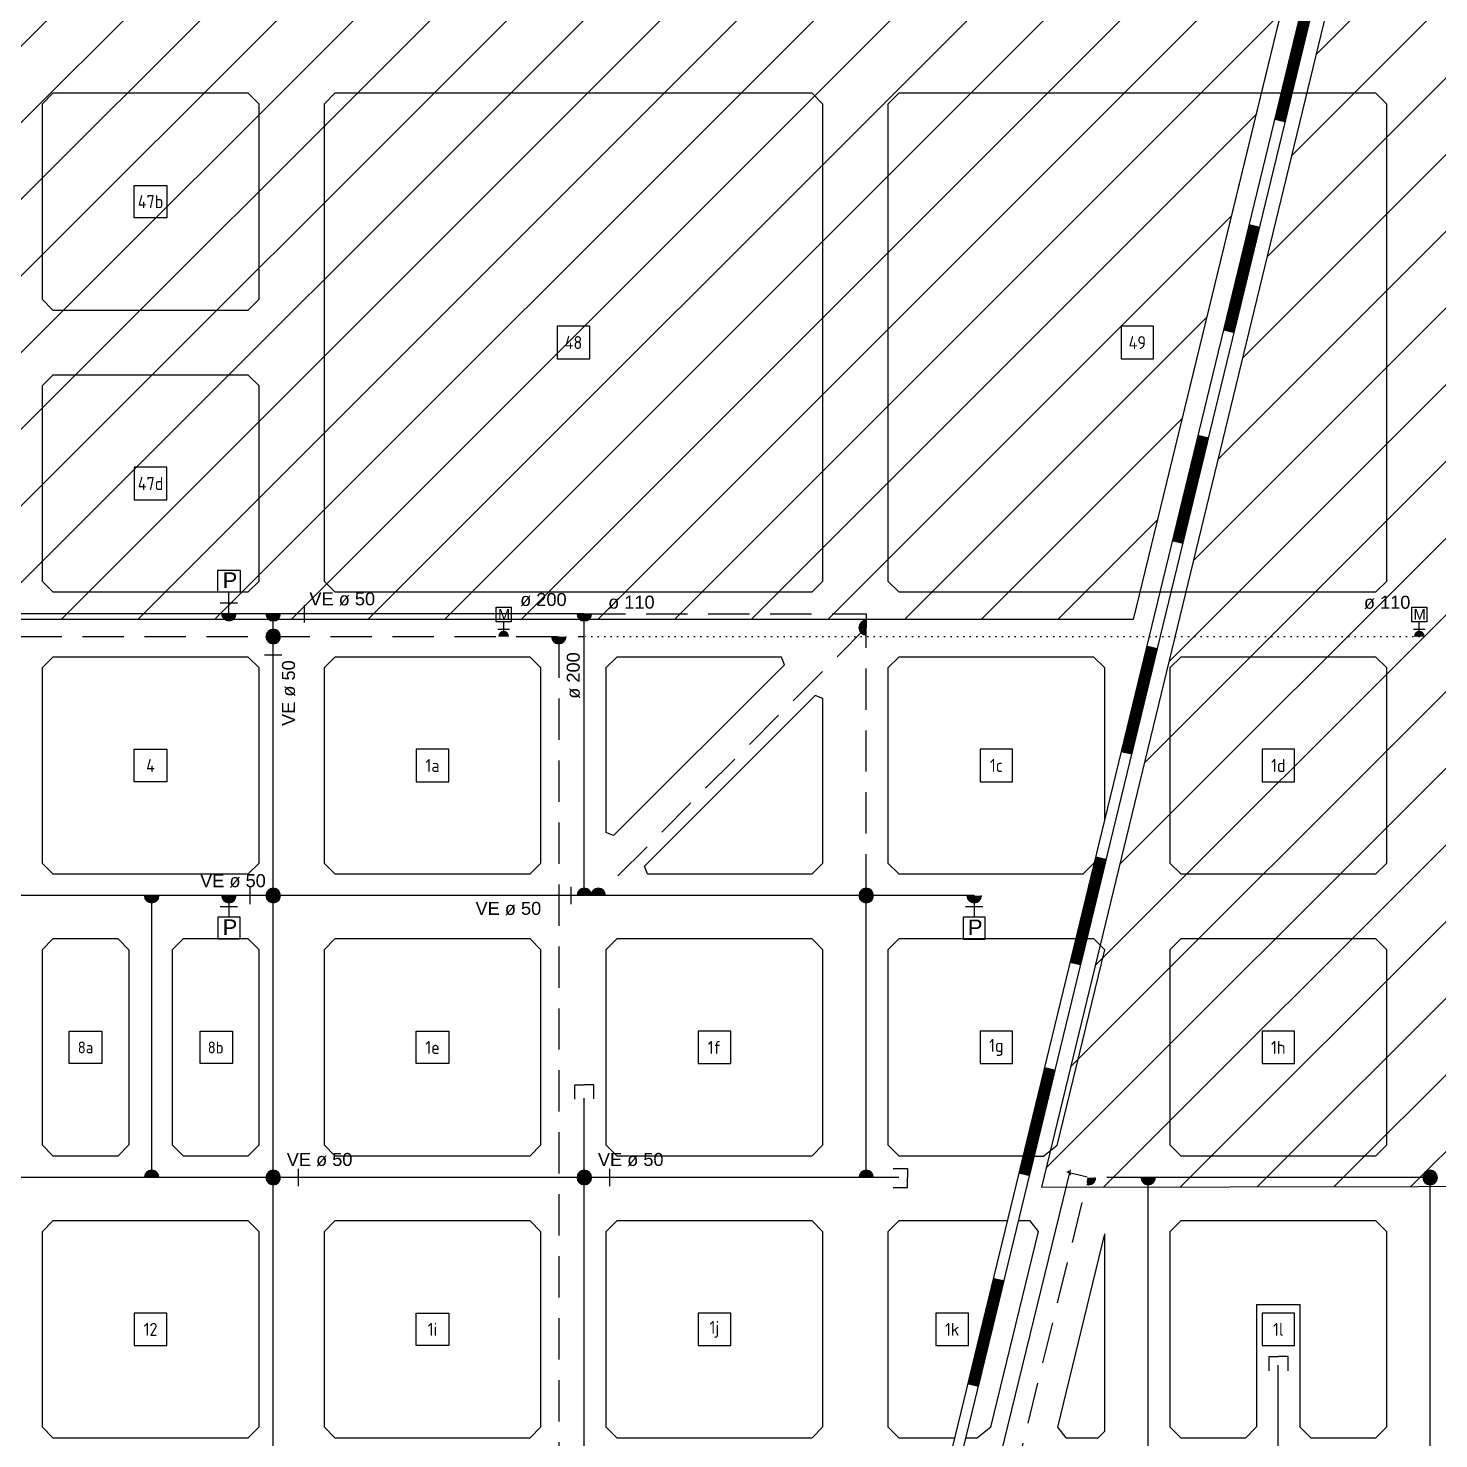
# Model space of a CAD drawing. Extents: x -48 to 13651, y -112 to 3468.
# Drawn here: x 11350 to 12001, y 2149 to 2799 of the extents above; entities that cross this region are included whole.
import ezdxf
from ezdxf.enums import TextEntityAlignment as Align

# ---------------------------------------------------------------- set-up
doc = ezdxf.new("R2010")
doc.units = 0
doc.header["$LTSCALE"] = 6
doc.header["$MEASUREMENT"] = 0
doc.linetypes.add('DOT2', pattern=[3.175, 0, -3.175])
doc.linetypes.add('HIDDEN2', pattern=[4.7625, 3.175, -1.5875])
doc.layers.get('0').update_dxf_attribs({"linetype": 'CONTINUOUS'})
doc.layers.get('DEFPOINTS').update_dxf_attribs({"linetype": 'CONTINUOUS'})
for name, color, linetype in [('01', 1, 'CONTINUOUS'), ('02', 2, 'CONTINUOUS'), ('AMPLIACIONES', 2, 'CONTINUOUS'), ('Caño 110mm', 170, 'CONTINUOUS'), ('Caño 50mm', 1, 'CONTINUOUS'), ('Caño200mm', 6, 'CONTINUOUS'), ('llaves', 3, 'CONTINUOUS'), ('MANZANAS', 7, 'CONTINUOUS'), ('NOMENCLATURA CAÑOS', 3, 'CONTINUOUS'), ('NUMERO-MANZANA', 4, 'CONTINUOUS'), ('RED', 200, 'CONTINUOUS'), ('RED SEC', 150, 'CONTINUOUS'), ('sectores nuevos', 252, 'CONTINUOUS')]:
    doc.layers.add(name, color=color, linetype=linetype)
doc.styles.add('ABADIMTCONDE', font='isocp.shx')
doc.styles.add('DATOS', font='arial.ttf')
doc.styles.add('GEOSLAB703LTBT', font='isocp.shx', dxfattribs={"width": 0.9, "height": 8})
doc.dimstyles.new('COTA02', dxfattribs={"dimtxt": 3, "dimasz": 1.5, "dimexe": 1.25, "dimexo": 0.625, "dimgap": 0.3, "dimtad": 1, "dimtoh": 1, "dimdsep": 46, "dimlunit": 6, "dimtxsty": 'ABADIMTCONDE', "dimblk1": 'OBLIQUE', "dimblk2": 'OBLIQUE', "dimsah": 1, "dimcen": 2.5, "dimdle": 1.5, "dimclrd": 60, "dimclre": 60, "dimclrt": 256, "dimadec": 0, "dimazin": 0, "dimtfac": 1, "dimtix": 1, "dimtofl": 0, "dimtmove": 0, "dimatfit": 0, "dimldrblk": 'OBLIQUE', "dimfxl": 1, "dimtolj": 1, "dimtzin": 0, "dimarcsym": 0})
pattern_1 = [(45, (9454.34089, 0), (-0.0883883476, 0.0883883476), []), (135, (9454.34089, 0), (-0.0883883476, -0.0883883476), [])]

# ---------------------------------------------------------------- blocks, each defined once
blk = doc.blocks.new('CUADRADO')
at = {"layer": 'NUMERO-MANZANA', "linetype": 'Continuous'}
blk.add_lwpolyline([(-7.5, -7.5), (7.5, -7.5), (7.5, 7.5), (-7.5, 7.5)], close=True, dxfattribs=at)
blk = doc.blocks.new('_OBLIQUE')
at = {"color": 0, "linetype": 'ByBlock'}
blk.add_line((-0.5, -0.5), (0.5, 0.5), dxfattribs=at)
blk = doc.blocks.new('*D1879')
at = {"layer": 'Caño 110mm', "color": 60, "lineweight": -2, "transparency": 16777216}
for p, q in [((11830.67, 2272.74), (11795.36, 2128.82)), ((11838.4, 2269.29), (11829.1, 2271.58)), ((11803.8, 2128.29), (11794.5, 2130.57))]:
    blk.add_line(p, q, dxfattribs=at)
at = {"layer": 'DEFPOINTS', "color": 0, "transparency": 16777216}
for p in [(11839.01, 2269.15), (11795.71, 2130.27), (11804.41, 2128.14)]:
    blk.add_point(p, dxfattribs=at)
at = {"layer": 'Caño 110mm', "color": 60, "lineweight": -2, "transparency": 16777216, "xscale": 1.5, "yscale": 1.5, "zscale": 1.5}
for p, rotation in [((11830.31, 2271.28), 76.21308151912713), ((11795.71, 2130.27), 256.2130815191272)]:
    blk.add_blockref('_OBLIQUE', p, dxfattribs=dict(at, rotation=rotation))
at = {"layer": 'Caño 110mm', "transparency": 16777216, "insert": (11794.99, 2135.81), "char_height": 3, "attachment_point": 5, "rotation": 76.21308, "style": 'ABADIMTCONDE'}
blk.add_mtext('\\A1;145,19', dxfattribs=at)

msp = doc.modelspace()

# ---------------------------------------------------------------- hatches: boundary and pattern name
at = {"layer": 'MANZANAS', "ltscale": 0.1}
h = msp.add_hatch(dxfattribs=at)
h.set_pattern_fill('ANSI37', color=256, style=0)
h.set_pattern_definition(pattern_1)
h.paths.add_polyline_path([(11965.175, 2901.702), (11960.316, 2902.881), (11948.528, 2854.29), (11953.387, 2853.112)])
h.paths.add_polyline_path([(11941.599, 2804.521), (11936.74, 2805.7), (11924.952, 2757.109), (11929.811, 2755.931)])
h = msp.add_hatch(dxfattribs=at)
h.set_pattern_fill('ANSI37', color=256, style=0)
h.set_pattern_definition(pattern_1)
h.paths.add_polyline_path([(11918.022, 2707.34), (11913.163, 2708.519), (11901.375, 2659.928), (11906.234, 2658.75)])
h.paths.add_polyline_path([(11894.446, 2610.159), (11889.587, 2611.338), (11877.799, 2562.747), (11882.658, 2561.569)])
h = msp.add_hatch(dxfattribs=at)
h.set_pattern_fill('ANSI37', color=256, style=0)
h.set_pattern_definition(pattern_1)
h.paths.add_polyline_path([(11870.869, 2512.978), (11866.01, 2514.157), (11854.222, 2465.566), (11859.081, 2464.387)])
h.paths.add_polyline_path([(11847.293, 2415.797), (11842.434, 2416.976), (11830.646, 2368.385), (11835.505, 2367.206)])
h = msp.add_hatch(dxfattribs=at)
h.set_pattern_fill('ANSI37', color=256, style=0)
h.set_pattern_definition(pattern_1)
h.paths.add_polyline_path([(11823.716, 2318.616), (11818.857, 2319.795), (11807.069, 2271.204), (11811.928, 2270.025)])
h.paths.add_polyline_path([(11800.14, 2221.435), (11795.281, 2222.614), (11783.493, 2174.023), (11788.352, 2172.844)])
at = {"layer": 'RED SEC'}
h = msp.add_hatch(color=256, dxfattribs=at)
edge = h.paths.add_edge_path()
edge.add_line((11439.353, 2529.199), (11446.056, 2529.199))
edge.add_arc((11442.705, 2529.199), 3.351, -180, 0, ccw=False)
h = msp.add_hatch(color=256, dxfattribs=at)
edge = h.paths.add_edge_path()
edge.add_line((11466.473, 2529.145), (11459.77, 2529.145))
edge.add_arc((11463.121, 2529.145), 3.351, 180, 360)
h = msp.add_hatch(color=256, dxfattribs=at)
edge = h.paths.add_edge_path()
edge.add_line((11606.575, 2529.145), (11603.223, 2529.145))
edge.add_arc((11606.575, 2529.145), 3.351, 180, 270)
edge.add_line((11606.575, 2525.794), (11606.575, 2529.145))
h = msp.add_hatch(color=256, dxfattribs=at)
edge = h.paths.add_edge_path()
edge.add_line((11606.575, 2529.145), (11609.926, 2529.145))
edge.add_arc((11606.575, 2529.145), 3.351, 270, 360, ccw=False)
edge.add_line((11606.575, 2525.794), (11606.575, 2529.145))
h = msp.add_hatch(color=256, dxfattribs=at)
edge = h.paths.add_edge_path()
edge.add_line((11736.575, 2526.052), (11736.575, 2519.349))
edge.add_arc((11736.575, 2522.7), 3.351, 90, 270, ccw=False)
h = msp.add_hatch(color=256, dxfattribs=at)
edge = h.paths.add_edge_path()
edge.add_line((11463.121, 2521.96), (11463.121, 2515.257))
edge.add_arc((11463.121, 2518.609), 3.351, 90, 270, ccw=False)
h = msp.add_hatch(color=256, dxfattribs=at)
edge = h.paths.add_edge_path()
edge.add_line((11463.121, 2521.96), (11463.121, 2515.257))
edge.add_arc((11463.121, 2518.609), 3.351, 270, 450)
h = msp.add_hatch(color=256, dxfattribs=at)
edge = h.paths.add_edge_path()
edge.add_line((11567.155, 2518.609), (11571.679, 2518.609))
edge.add_arc((11569.417, 2518.609), 2.262, 360, 540)
h = msp.add_hatch(color=256, dxfattribs=at)
edge = h.paths.add_edge_path()
edge.add_line((11598.147, 2518.609), (11591.444, 2518.609))
edge.add_arc((11594.795, 2518.609), 3.351, 180, 360)
h = msp.add_hatch(color=256, dxfattribs=at)
edge = h.paths.add_edge_path()
edge.add_line((11736.575, 2522.7), (11734.205, 2520.33))
edge.add_arc((11736.575, 2522.7), 3.351, 225, 270)
edge.add_line((11736.575, 2519.349), (11736.575, 2522.7))
h = msp.add_hatch(color=256, dxfattribs=at)
edge = h.paths.add_edge_path()
edge.add_line((11989.327, 2518.609), (11993.851, 2518.609))
edge.add_arc((11991.589, 2518.609), 2.262, 360, 540)
h = msp.add_hatch(color=256, dxfattribs=at)
edge = h.paths.add_edge_path()
edge.add_line((11463.121, 2402.497), (11463.121, 2395.794))
edge.add_arc((11463.121, 2399.145), 3.351, 90, 270, ccw=False)
h = msp.add_hatch(color=256, dxfattribs=at)
edge = h.paths.add_edge_path()
edge.add_line((11463.121, 2402.497), (11463.121, 2395.794))
edge.add_arc((11463.121, 2399.145), 3.351, 270, 450)
h = msp.add_hatch(color=256, dxfattribs=at)
edge = h.paths.add_edge_path()
edge.add_line((11609.926, 2399.145), (11603.223, 2399.145))
edge.add_arc((11606.575, 2399.145), 3.351, 0, 180, ccw=False)
h = msp.add_hatch(color=256, dxfattribs=at)
edge = h.paths.add_edge_path()
edge.add_line((11616.371, 2399.145), (11609.668, 2399.145))
edge.add_arc((11613.02, 2399.145), 3.351, 0, 180, ccw=False)
h = msp.add_hatch(color=256, dxfattribs=at)
edge = h.paths.add_edge_path()
edge.add_line((11736.575, 2402.497), (11736.575, 2395.794))
edge.add_arc((11736.575, 2399.145), 3.351, 90, 270, ccw=False)
h = msp.add_hatch(color=256, dxfattribs=at)
edge = h.paths.add_edge_path()
edge.add_line((11736.575, 2402.497), (11736.575, 2395.794))
edge.add_arc((11736.575, 2399.145), 3.351, 270, 450)
h = msp.add_hatch(color=256, dxfattribs=at)
edge = h.paths.add_edge_path()
edge.add_line((11410.441, 2399.145), (11403.738, 2399.145))
edge.add_arc((11407.089, 2399.145), 3.351, 180, 360)
h = msp.add_hatch(color=256, dxfattribs=at)
edge = h.paths.add_edge_path()
edge.add_line((11439.353, 2399.199), (11446.056, 2399.199))
edge.add_arc((11442.705, 2399.199), 3.351, -180, 0, ccw=False)
h = msp.add_hatch(color=256, dxfattribs=at)
edge = h.paths.add_edge_path()
edge.add_line((11783.002, 2399.145), (11789.705, 2399.145))
edge.add_arc((11786.354, 2399.145), 3.351, -180, 0, ccw=False)
h = msp.add_hatch(color=256, dxfattribs=at)
edge = h.paths.add_edge_path()
edge.add_line((11410.441, 2269.145), (11403.738, 2269.145))
edge.add_arc((11407.089, 2269.145), 3.351, 0, 180, ccw=False)
h = msp.add_hatch(color=256, dxfattribs=at)
edge = h.paths.add_edge_path()
edge.add_line((11463.121, 2272.497), (11463.121, 2265.794))
edge.add_arc((11463.121, 2269.145), 3.351, 90, 270, ccw=False)
h = msp.add_hatch(color=256, dxfattribs=at)
edge = h.paths.add_edge_path()
edge.add_line((11463.121, 2272.497), (11463.121, 2265.794))
edge.add_arc((11463.121, 2269.145), 3.351, 270, 450)
h = msp.add_hatch(color=256, dxfattribs=at)
edge = h.paths.add_edge_path()
edge.add_line((11606.575, 2272.497), (11606.575, 2265.794))
edge.add_arc((11606.575, 2269.145), 3.351, 90, 270, ccw=False)
h = msp.add_hatch(color=256, dxfattribs=at)
edge = h.paths.add_edge_path()
edge.add_line((11606.575, 2272.497), (11606.575, 2265.794))
edge.add_arc((11606.575, 2269.145), 3.351, 270, 450)
h = msp.add_hatch(color=256, dxfattribs=at)
edge = h.paths.add_edge_path()
edge.add_line((11739.926, 2269.145), (11733.223, 2269.145))
edge.add_arc((11736.575, 2269.145), 3.351, 0, 180, ccw=False)
h = msp.add_hatch(color=256, dxfattribs=at)
edge = h.paths.add_edge_path()
edge.add_line((11996.575, 2272.497), (11996.575, 2265.794))
edge.add_arc((11996.575, 2269.145), 3.351, 90, 270, ccw=False)
h = msp.add_hatch(color=256, dxfattribs=at)
edge = h.paths.add_edge_path()
edge.add_line((11996.575, 2272.497), (11996.575, 2265.794))
edge.add_arc((11996.575, 2269.145), 3.351, 270, 450)
h = msp.add_hatch(color=256, dxfattribs=at)
edge = h.paths.add_edge_path()
edge.add_line((11839.01, 2269.145), (11838.22, 2265.888))
edge.add_arc((11839.01, 2269.145), 3.351, 256.363275, 360)
edge.add_line((11842.361, 2269.145), (11839.01, 2269.145))
h = msp.add_hatch(color=256, dxfattribs=at)
edge = h.paths.add_edge_path()
edge.add_line((11863.223, 2269.145), (11869.926, 2269.145))
edge.add_arc((11866.575, 2269.145), 3.351, 180, 360, ccw=False)
at = {"layer": 'sectores nuevos'}
h = msp.add_hatch(dxfattribs=at)
h.set_pattern_fill('ANSI31', color=256, scale=200, style=0)
h.paths.add_polyline_path([(10950.86, 3043.431), (11985.557, 3044.145), (11859.627, 2526.461), (11343.726, 2526.461), (11343.726, 2784.129), (10950.86, 2784.129)])
h = msp.add_hatch(dxfattribs=at)
h.set_pattern_fill('ANSI31', color=256, scale=200, style=0)
h.paths.add_polyline_path([(12006.314, 3044.145), (11817.431, 2264.693), (12511.481, 2265.964), (12511.021, 2007.346), (12982.316, 2009.035), (12786.2, 3043.423)])

# ---------------------------------------------------------------- linework, layer by layer
at = {"layer": '01'}
for points in [[(11437.597, 2549.149), (11447.813, 2549.149), (11447.813, 2539.113), (11437.597, 2539.113)], [(11437.597, 2379.142), (11447.813, 2379.142), (11447.813, 2389.178), (11437.597, 2389.178)], [(11781.245, 2379.088), (11791.462, 2379.088), (11791.462, 2389.124), (11781.245, 2389.124)]]:
    msp.add_lwpolyline(points, close=True, dxfattribs=at)
for points in [[(11442.705, 2529.092), (11442.705, 2539.113)], [(11442.705, 2399.199), (11442.705, 2389.178)], [(11786.354, 2399.145), (11786.354, 2389.124)]]:
    msp.add_lwpolyline(points, dxfattribs=at)
at = {"layer": 'Caño 110mm', "linetype": 'DOT2', "ltscale": 0.15}
msp.add_line((11991.589, 2518.609), (11606.575, 2518.609), dxfattribs=at)
at = {"layer": 'Caño 50mm'}
for p, q in [((11606.575, 2529.145), (10946.575, 2529.145)), ((11463.121, 1489.145), (11463.121, 2529.145)), ((11606.575, 2399.145), (11606.575, 2529.145)), ((11786.354, 2399.145), (10939.984, 2399.145)), ((11407.089, 2269.145), (11407.089, 2399.145)), ((11736.575, 2269.145), (11736.575, 2399.145)), ((11606.575, 1873.129), (11606.575, 2305.7)), ((11751.575, 2269.145), (10946.575, 2269.145)), ((11996.575, 2269.145), (11866.575, 2269.145)), ((11866.575, 1658.374), (11866.575, 2269.145)), ((11996.575, 2009.145), (11996.575, 2269.145)), ((11926.575, 2128.141), (11926.575, 2182.544))]:
    msp.add_line(p, q, dxfattribs=at)
at = {"layer": 'Caño 50mm', "linetype": 'HIDDEN2'}
for p, q in [((11606.575, 2529.145), (11736.575, 2529.145)), ((11736.575, 2529.145), (11736.575, 2522.7)), ((11736.575, 2522.7), (11613.02, 2399.145)), ((11736.575, 2399.145), (11736.575, 2522.7)), ((11804.41, 2128.141), (11839.01, 2269.145)), ((11866.575, 2269.145), (11839.01, 2269.145))]:
    msp.add_line(p, q, dxfattribs=at)
at = {"layer": 'Caño200mm', "linetype": 'HIDDEN2'}
for p, q in [((10946.575, 2518.609), (11606.575, 2518.609)), ((11594.795, 2518.609), (11594.795, 1873.129))]:
    msp.add_line(p, q, dxfattribs=at)
at = {"layer": 'llaves'}
for p, q in [((11477.446, 2533.1), (11477.431, 2525.084)), ((11452.385, 2403.154), (11452.37, 2395.137)), ((11600.383, 2403.154), (11600.368, 2395.137)), ((11474.7, 2273.154), (11474.685, 2265.137)), ((11618.154, 2273.154), (11618.138, 2265.137))]:
    msp.add_line(p, q, dxfattribs=at)
for points in [[(11602.202, 2305.326), (11602.177, 2311.88), (11606.551, 2311.897)], [(11610.95, 2305.36), (11610.925, 2311.913), (11606.551, 2311.897)], [(11749.033, 2273.345), (11755.586, 2273.345), (11755.586, 2268.971)], [(11749.033, 2264.597), (11755.586, 2264.597), (11755.586, 2268.971)], [(11922.374, 2180.002), (11922.374, 2186.556), (11926.749, 2186.556)], [(11931.123, 2180.002), (11931.123, 2186.556), (11926.749, 2186.556)]]:
    msp.add_lwpolyline(points, dxfattribs=at)
at = {"layer": 'MANZANAS', "ltscale": 0.1}
msp.add_line((11237.801, -75.287), (12054.026, 3289.145), dxfattribs=at)
at = {"layer": 'MANZANAS'}
for p, q in [((11242.946, -75.287), (12059.171, 3289.145)), ((11361.575, 2769.145), (11356.575, 2764.145)), ((11451.575, 2769.145), (11361.575, 2769.145)), ((11451.575, 2769.145), (11456.575, 2764.145)), ((11486.575, 2764.145), (11491.575, 2769.145)), ((11711.575, 2769.145), (11491.575, 2769.145)), ((11711.575, 2769.145), (11716.575, 2764.145)), ((11746.575, 2764.145), (11751.575, 2769.145)), ((11927.872, 2769.145), (11751.575, 2769.145)), ((11971.575, 2769.145), (11933.017, 2769.145)), ((11976.575, 2764.145), (11971.575, 2769.145)), ((11356.575, 2764.145), (11356.575, 2674.145)), ((11456.575, 2674.145), (11456.575, 2764.145)), ((11486.575, 2764.145), (11486.575, 2544.145)), ((11716.575, 2544.145), (11716.575, 2764.145)), ((11746.575, 2764.145), (11746.575, 2544.145)), ((11976.575, 2544.145), (11976.575, 2764.145)), ((11361.575, 2669.145), (11356.575, 2674.145)), ((11456.575, 2674.145), (11451.575, 2669.145)), ((11361.575, 2669.145), (11451.575, 2669.145)), ((11356.575, 2634.145), (11361.575, 2639.145)), ((11451.575, 2639.145), (11361.575, 2639.145)), ((11451.575, 2639.145), (11456.575, 2634.145)), ((11356.575, 2634.145), (11356.575, 2544.145)), ((11456.575, 2544.145), (11456.575, 2634.145)), ((11356.575, 2544.145), (11361.575, 2539.145)), ((11456.575, 2544.145), (11451.575, 2539.145)), ((11491.575, 2539.145), (11486.575, 2544.145)), ((11716.575, 2544.145), (11711.575, 2539.145)), ((11751.575, 2539.145), (11746.575, 2544.145)), ((11971.575, 2539.145), (11976.575, 2544.145)), ((11361.575, 2539.145), (11451.575, 2539.145)), ((11491.575, 2539.145), (11711.575, 2539.145)), ((11751.575, 2539.145), (11971.575, 2539.145)), ((11356.575, 2504.145), (11361.575, 2509.145)), ((11451.575, 2509.145), (11361.575, 2509.145)), ((11451.575, 2509.145), (11456.575, 2504.145)), ((11486.575, 2504.145), (11491.575, 2509.145)), ((11581.575, 2509.145), (11491.575, 2509.145)), ((11581.575, 2509.145), (11586.575, 2504.145)), ((11616.575, 2504.145), (11621.575, 2509.145)), ((11616.575, 2504.145), (11621.575, 2509.145)), ((11698.897, 2505.61), (11620.11, 2426.823)), ((11697.432, 2509.145), (11621.575, 2509.145)), ((11698.897, 2505.61), (11697.432, 2509.145)), ((11746.575, 2504.145), (11751.575, 2509.145)), ((11841.575, 2509.145), (11751.575, 2509.145)), ((11841.575, 2509.145), (11846.575, 2504.145)), ((11876.575, 2504.145), (11881.575, 2509.145)), ((11971.575, 2509.145), (11881.575, 2509.145)), ((11971.575, 2509.145), (11976.575, 2504.145)), ((11356.575, 2504.145), (11356.575, 2414.145)), ((11456.575, 2414.145), (11456.575, 2504.145)), ((11486.575, 2504.145), (11486.575, 2414.145)), ((11586.575, 2414.145), (11586.575, 2504.145)), ((11616.575, 2504.145), (11616.575, 2428.287)), ((11746.575, 2504.145), (11746.575, 2414.145)), ((11846.575, 2434.044), (11846.575, 2504.145)), ((11876.575, 2504.145), (11876.575, 2414.145)), ((11976.575, 2414.145), (11976.575, 2504.145)), ((11713.039, 2491.468), (11634.252, 2412.681)), ((11716.575, 2490.003), (11713.039, 2491.468)), ((11716.575, 2414.145), (11716.575, 2490.003)), ((11620.11, 2426.823), (11616.575, 2428.287)), ((11361.575, 2409.145), (11356.575, 2414.145)), ((11451.575, 2409.145), (11456.575, 2414.145)), ((11486.575, 2414.145), (11491.575, 2409.145)), ((11586.575, 2414.145), (11581.575, 2409.145)), ((11711.575, 2409.145), (11716.575, 2414.145)), ((11716.575, 2414.145), (11711.575, 2409.145)), ((11746.575, 2414.145), (11751.575, 2409.145)), ((11841.802, 2414.373), (11836.575, 2409.145)), ((11876.575, 2414.145), (11881.575, 2409.145)), ((11971.575, 2409.145), (11976.575, 2414.145)), ((11361.575, 2409.145), (11451.575, 2409.145)), ((11491.575, 2409.145), (11581.575, 2409.145)), ((11635.717, 2409.145), (11634.252, 2412.681)), ((11635.717, 2409.145), (11711.575, 2409.145)), ((11751.575, 2409.145), (11836.575, 2409.145)), ((11881.575, 2409.145), (11971.575, 2409.145)), ((11356.575, 2374.145), (11361.575, 2379.145)), ((11356.575, 2374.145), (11356.575, 2284.145)), ((11391.575, 2379.145), (11361.575, 2379.145)), ((11391.575, 2379.145), (11396.575, 2374.145)), ((11396.575, 2374.145), (11396.575, 2284.145)), ((11416.575, 2374.145), (11421.575, 2379.145)), ((11416.575, 2374.145), (11416.575, 2284.145)), ((11451.575, 2379.145), (11421.575, 2379.145)), ((11456.575, 2374.145), (11451.575, 2379.145)), ((11456.575, 2284.145), (11456.575, 2374.145)), ((11491.575, 2379.145), (11486.575, 2374.145)), ((11486.575, 2374.145), (11486.575, 2284.145)), ((11581.575, 2379.145), (11491.575, 2379.145)), ((11581.575, 2379.145), (11586.575, 2374.145)), ((11586.575, 2284.145), (11586.575, 2374.145)), ((11616.575, 2374.145), (11621.575, 2379.145)), ((11616.575, 2374.145), (11616.575, 2284.145)), ((11711.575, 2379.145), (11621.575, 2379.145)), ((11716.575, 2374.145), (11711.575, 2379.145)), ((11716.575, 2284.145), (11716.575, 2374.145)), ((11751.575, 2379.145), (11746.575, 2374.145)), ((11746.575, 2374.145), (11746.575, 2284.145)), ((11841.575, 2379.145), (11751.575, 2379.145)), ((11824.672, 2283.863), (11846.575, 2374.145)), ((11846.575, 2374.145), (11841.575, 2379.145)), ((11876.575, 2374.145), (11881.575, 2379.145)), ((11876.575, 2374.145), (11876.575, 2284.145)), ((11971.575, 2379.145), (11881.575, 2379.145)), ((11971.575, 2379.145), (11976.575, 2374.145)), ((11976.575, 2284.145), (11976.575, 2374.145)), ((11361.575, 2279.145), (11356.575, 2284.145)), ((11396.575, 2284.145), (11391.575, 2279.145)), ((11421.575, 2279.145), (11416.575, 2284.145)), ((11451.575, 2279.145), (11456.575, 2284.145)), ((11486.575, 2284.145), (11491.575, 2279.145)), ((11581.575, 2279.145), (11586.575, 2284.145)), ((11616.575, 2284.145), (11621.575, 2279.145)), ((11711.575, 2279.145), (11716.575, 2284.145)), ((11746.575, 2284.145), (11751.575, 2279.145)), ((11824.672, 2283.863), (11818.493, 2279.004)), ((11876.575, 2284.145), (11881.575, 2279.145)), ((11971.575, 2279.145), (11976.575, 2284.145)), ((11361.575, 2279.145), (11391.575, 2279.145)), ((11421.575, 2279.145), (11451.575, 2279.145)), ((11491.575, 2279.145), (11581.575, 2279.145)), ((11621.575, 2279.145), (11711.575, 2279.145)), ((11751.575, 2279.145), (11808.996, 2279.145)), ((11813.203, 2279.004), (11818.493, 2279.004)), ((11881.575, 2279.145), (11971.575, 2279.145)), ((11356.575, 2244.145), (11361.575, 2249.145)), ((11356.575, 2244.145), (11356.575, 2154.145)), ((11451.575, 2249.145), (11361.575, 2249.145)), ((11456.575, 2244.145), (11451.575, 2249.145)), ((11456.575, 2154.145), (11456.575, 2244.145)), ((11491.575, 2249.145), (11486.575, 2244.145)), ((11486.575, 2244.145), (11486.575, 2154.145)), ((11581.575, 2249.145), (11491.575, 2249.145)), ((11586.575, 2244.145), (11581.575, 2249.145)), ((11586.575, 2154.145), (11586.575, 2244.145)), ((11621.575, 2249.145), (11616.575, 2244.145)), ((11616.575, 2244.145), (11616.575, 2154.145)), ((11711.575, 2249.145), (11621.575, 2249.145)), ((11716.575, 2244.145), (11711.575, 2249.145)), ((11716.575, 2154.145), (11716.575, 2244.145)), ((11751.575, 2249.145), (11746.575, 2244.145)), ((11746.575, 2244.145), (11746.575, 2154.145)), ((11801.717, 2249.145), (11751.575, 2249.145)), ((11794.071, 2154.004), (11815.974, 2244.286)), ((11812.153, 2249.145), (11806.862, 2249.145)), ((11815.974, 2244.286), (11812.153, 2249.145)), ((11876.575, 2244.145), (11881.575, 2249.145)), ((11876.575, 2244.145), (11876.575, 2154.145)), ((11971.575, 2249.145), (11881.575, 2249.145)), ((11971.575, 2249.145), (11976.575, 2244.145)), ((11976.575, 2154.145), (11976.575, 2244.145)), ((11824.941, 2154.004), (11846.575, 2243.176)), ((11846.575, 2152.145), (11846.575, 2243.176)), ((11916.575, 2210.669), (11916.575, 2154.145)), ((11916.575, 2210.669), (11936.575, 2210.669)), ((11936.575, 2210.669), (11936.575, 2154.145)), ((11361.575, 2149.145), (11356.575, 2154.145)), ((11456.575, 2154.145), (11451.575, 2149.145)), ((11491.575, 2149.145), (11486.575, 2154.145)), ((11581.575, 2149.145), (11586.575, 2154.145)), ((11621.575, 2149.145), (11616.575, 2154.145)), ((11711.575, 2149.145), (11716.575, 2154.145)), ((11746.575, 2154.145), (11751.575, 2149.145)), ((11794.071, 2154.004), (11787.892, 2149.145)), ((11828.762, 2149.145), (11824.941, 2154.004)), ((11881.575, 2149.145), (11876.575, 2154.145)), ((11916.575, 2154.145), (11911.575, 2149.145)), ((11941.575, 2149.145), (11936.575, 2154.145)), ((11971.575, 2149.145), (11976.575, 2154.145)), ((11361.575, 2149.145), (11451.575, 2149.145)), ((11491.575, 2149.145), (11581.575, 2149.145)), ((11621.575, 2149.145), (11711.575, 2149.145)), ((11751.575, 2149.145), (11777.457, 2149.145)), ((11782.602, 2149.145), (11787.892, 2149.145)), ((11828.762, 2149.145), (11843.575, 2149.145)), ((11843.575, 2149.145), (11846.575, 2152.145)), ((11881.575, 2149.145), (11911.575, 2149.145)), ((11941.575, 2149.145), (11971.575, 2149.145))]:
    msp.add_line(p, q, dxfattribs=at)
at = {"layer": 'NOMENCLATURA CAÑOS'}
for points in [[(11438.696, 2534.102), (11446.713, 2534.102)], [(11459.113, 2510.104), (11467.13, 2510.104)], [(11438.696, 2394.188), (11446.713, 2394.188)], [(11782.345, 2394.135), (11790.362, 2394.135)]]:
    msp.add_lwpolyline(points, dxfattribs=at)
at = {"layer": 'NUMERO-MANZANA'}
for points in [[(11399.075, 2726.645), (11414.075, 2726.645), (11414.075, 2711.645), (11399.075, 2711.645)], [(11399.075, 2466.645), (11414.075, 2466.645), (11414.075, 2451.645), (11399.075, 2451.645)], [(11369.075, 2336.645), (11384.075, 2336.645), (11384.075, 2321.645), (11369.075, 2321.645)], [(11429.366, 2336.645), (11444.366, 2336.645), (11444.366, 2321.645), (11429.366, 2321.645)], [(11529.075, 2336.645), (11544.075, 2336.645), (11544.075, 2321.645), (11529.075, 2321.645)], [(11529.075, 2206.645), (11544.075, 2206.645), (11544.075, 2191.645), (11529.075, 2191.645)]]:
    msp.add_lwpolyline(points, close=True, dxfattribs=at)
at = {"layer": 'RED'}
for points in [[(11565.969, 2532.147), (11572.865, 2532.147), (11572.865, 2525.373), (11565.969, 2525.373)], [(11988.141, 2532.147), (11995.037, 2532.147), (11995.037, 2525.373), (11988.141, 2525.373)]]:
    msp.add_lwpolyline(points, close=True, dxfattribs=at)
for points in [[(11569.417, 2518.609), (11569.417, 2525.373)], [(11991.589, 2518.609), (11991.589, 2525.373)], [(11566.711, 2521.991), (11572.123, 2521.991)], [(11988.883, 2521.991), (11994.294, 2521.991)]]:
    msp.add_lwpolyline(points, dxfattribs=at)
at = {"layer": 'RED SEC'}
for centre, radius, start, end in [((11442.705, 2529.199), 3.351, 180, 0), ((11463.121, 2529.145), 3.351, 180, 0), ((11606.575, 2529.145), 3.351, 180, 270), ((11606.575, 2529.145), 3.351, 270, 0), ((11736.575, 2522.7), 3.351, 90, 270), ((11463.121, 2518.609), 3.351, 90, 270), ((11463.121, 2518.609), 3.351, 270, 90), ((11569.417, 2518.609), 2.262, 0, 180), ((11594.795, 2518.609), 3.351, 180, 0), ((11736.575, 2522.7), 3.351, 225, 270), ((11991.589, 2518.609), 2.262, 0, 180), ((11463.121, 2399.145), 3.351, 90, 270), ((11463.121, 2399.145), 3.351, 270, 90), ((11606.575, 2399.145), 3.351, 0, 180), ((11613.02, 2399.145), 3.351, 0, 180), ((11736.575, 2399.145), 3.351, 90, 270), ((11736.575, 2399.145), 3.351, 270, 90), ((11407.089, 2399.145), 3.351, 180, 0), ((11442.705, 2399.199), 3.351, 180, 0), ((11786.354, 2399.145), 3.351, 180, 0), ((11407.089, 2269.145), 3.351, 0, 180), ((11463.121, 2269.145), 3.351, 90, 270), ((11463.121, 2269.145), 3.351, 270, 90), ((11606.575, 2269.145), 3.351, 90, 270), ((11606.575, 2269.145), 3.351, 270, 90), ((11736.575, 2269.145), 3.351, 0, 180), ((11996.575, 2269.145), 3.351, 90, 270), ((11996.575, 2269.145), 3.351, 270, 90), ((11839.01, 2269.145), 3.351, 256.363275, 0), ((11866.575, 2269.145), 3.351, 180, 0)]:
    msp.add_arc(centre, radius, start, end, dxfattribs=at)
at = {"layer": 'sectores nuevos'}
for p, q in [((11985.557, 3044.145), (11859.627, 2526.461)), ((11859.627, 2526.461), (11343.726, 2526.461))]:
    msp.add_line(p, q, dxfattribs=at)
for points in [[(10950.86, 3043.431), (11985.557, 3044.145), (11859.627, 2526.461), (11343.726, 2526.461), (11343.726, 2784.129), (10950.86, 2784.129)], [(12006.314, 3044.145), (11817.431, 2264.693), (12511.481, 2265.964), (12511.021, 2007.346), (12982.316, 2009.035), (12786.2, 3043.423)]]:
    msp.add_lwpolyline(points, close=True, dxfattribs=at)

# ---------------------------------------------------------------- block references
at = {"layer": 'AMPLIACIONES', "ltscale": 0.1}
for p in [(11601.575, 2654.145), (11861.575, 2654.145), (11406.575, 2589.145), (11536.575, 2459.145), (11796.575, 2459.145), (11926.575, 2459.145), (11666.575, 2329.145), (11796.575, 2329.145), (11926.575, 2329.145), (11406.575, 2199.145), (11666.575, 2199.145), (11776.206, 2199.145), (11926.575, 2199.145)]:
    msp.add_blockref('CUADRADO', p, dxfattribs=at)

# ---------------------------------------------------------------- texts
at = {"layer": '01', "style": 'DATOS'}
for p in [(11439.827, 2540.969), (11439.827, 2380.965), (11783.476, 2380.912)]:
    msp.add_text('P', height=7.2, dxfattribs=at).set_placement(p)
at = {"layer": '02', "color": 2, "style": 'DATOS'}
for s, height, p in [('VE ø 50', 6, (11479.827, 2532.977)), ('M', 4.86, (11566.76, 2526.369)), ('M', 4.86, (11988.931, 2526.369)), ('VE ø 50', 6, (11429.426, 2403.03)), ('VE ø 50', 6, (11556.422, 2390.256)), ('VE ø 50', 6, (11469.377, 2274.481)), ('VE ø 50', 6, (11612.83, 2274.481))]:
    msp.add_text(s, height=height, dxfattribs=at).set_placement(p)
for s, rotation, p in [(' ø 200', 359.939098, (11574.655, 2532.695)), (' ø 110', 359.939098, (11615.223, 2531.47)), (' ø 110', 359.939098, (11963.714, 2531.424)), (' ø 200', 89.939098, (11604.441, 2487.582)), ('VE ø 50', 89.939098, (11473.134, 2477.365))]:
    msp.add_text(s, height=6, rotation=rotation, dxfattribs=at).set_placement(p)
at = {"layer": 'NUMERO-MANZANA', "style": 'GEOSLAB703LTBT'}
for s, height, p in [('47b', 6, (11406.575, 2719.145)), ('48', 6, (11601.575, 2654.145)), ('49', 6, (11861.575, 2654.145)), ('47d', 6, (11406.575, 2589.145)), ('4', 6, (11406.575, 2459.145)), ('1a', 6, (11536.575, 2459.145)), ('1c', 6, (11796.575, 2459.145)), ('1d', 6, (11926.575, 2459.145)), ('8a', 5.4498, (11376.575, 2329.145)), ('8b', 5.4498, (11436.575, 2329.145)), ('1e', 6, (11536.575, 2329.145)), ('1f', 6, (11666.575, 2329.145)), ('1g', 6, (11796.575, 2329.145)), ('1h', 6, (11926.575, 2329.145)), ('12', 6, (11406.575, 2199.145)), ('1i', 6, (11536.575, 2199.145)), ('1j', 6, (11666.575, 2199.145)), ('1k', 6, (11776.206, 2199.145)), ('1l', 6, (11926.575, 2199.145))]:
    msp.add_text(s, height=height, dxfattribs=at).set_placement(p, align=Align.MIDDLE)

# ---------------------------------------------------------------- dimensions: what is measured, and where the dimension line sits
at = {"layer": 'Caño 110mm'}
dim = msp.add_linear_dim(base=(11795.714, 2130.275), p1=(11839.01, 2269.145), p2=(11804.41, 2128.141), angle=256.213082, dimstyle='COTA02', dxfattribs=at)
dim.commit()
dim.dimension.update_dxf_attribs({"geometry": '*D1879', "text_midpoint": (11796.955, 2135.331), "dimtype": 161})

doc.saveas('drawing.dxf')
